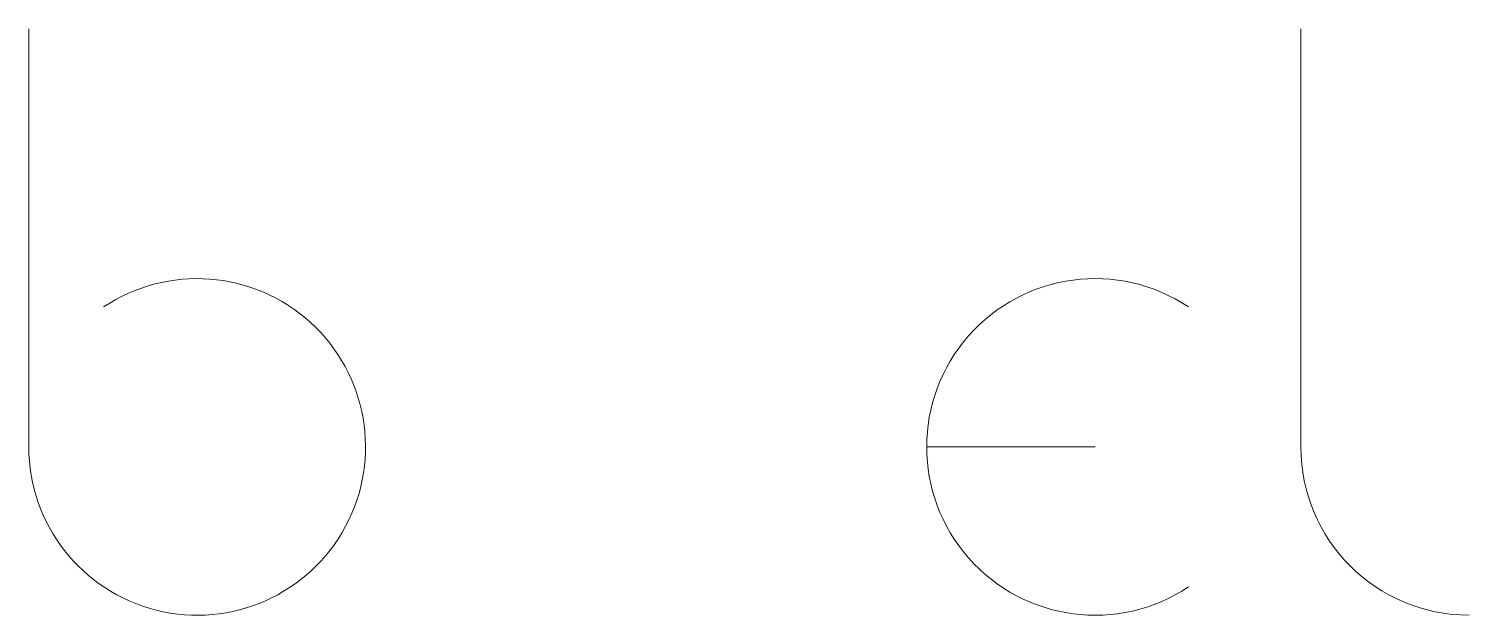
# Model space of a CAD drawing. Header units: millimetres. Extents: x 5 to 390, y 5 to 162.
import ezdxf

# ---------------------------------------------------------------- set-up
doc = ezdxf.new("R2010")
doc.units = ezdxf.units.MM
doc.layers.get('0').update_dxf_attribs({"linetype": 'CONTINUOUS', "lineweight": 0})

msp = doc.modelspace()

# ---------------------------------------------------------------- linework, layer by layer
for p, q in [((5, 161.8), (5, 50)), ((345, 161.8), (345, 50)), ((290, 50), (245, 50))]:
    msp.add_line(p, q)
msp.add_circle((25, 87.42), 0)
for centre, start, end in [((50, 50), 180, 123.749), ((170, 50), 0, 0), ((290, 50), 56.251, 303.749), ((390, 50), 180, 270)]:
    msp.add_arc(centre, 45, start, end)

doc.saveas('drawing.dxf')
